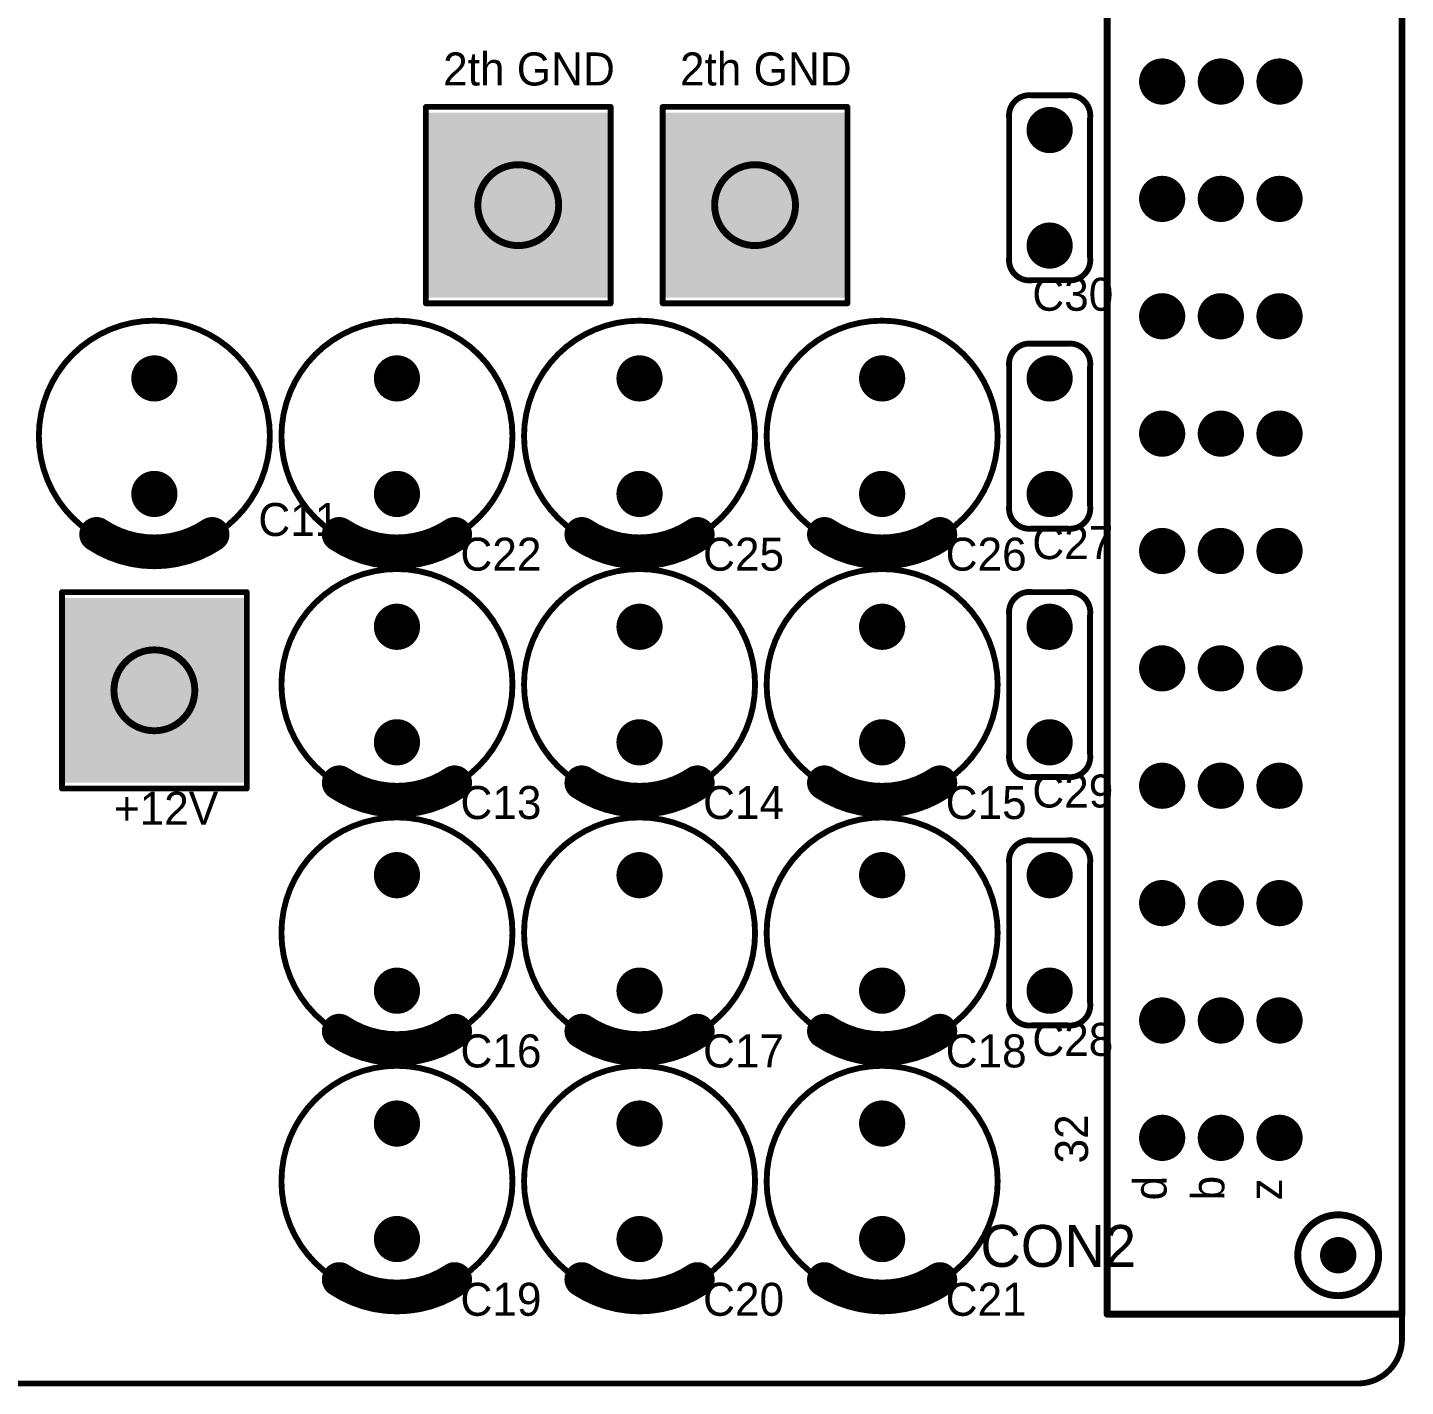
# Model space of a CAD drawing. Extents: x -5 to 220, y 0 to 100.
# Drawn here: x 160.5 to 220.2, y -0.1 to 58.7 of the extents above; entities that cross this region are included whole.
import ezdxf
from ezdxf.enums import TextEntityAlignment as Align

# ---------------------------------------------------------------- set-up
doc = ezdxf.new("R2010")
doc.units = 0
doc.header["$MEASUREMENT"] = 0
for name, color, linetype in [('2DLINES_1', 2, 'Continuous'), ('BOARD_OUTLINE', 1, 'Continuous'), ('COMP_OUTLINE_TOP', 4, 'Continuous'), ('PADLAYER_BOTTOM', 8, 'Continuous'), ('PADLAYER_TOP', 7, 'Continuous'), ('TEXT_1', 3, 'Continuous'), ('TOOL_TOP', 5, 'Continuous')]:
    doc.layers.add(name, color=color, linetype=linetype)

msp = doc.modelspace()

# ---------------------------------------------------------------- linework, layer by layer
at = {"layer": '2DLINES_1', "const_width": 0.25}
for points in [[(185.75, 55.25), (177.75, 55.25)], [(177.75, 55.25), (177.75, 46.75)], [(185.75, 46.75), (185.75, 55.25)], [(196, 55.25), (188, 55.25)], [(188, 55.25), (188, 46.75)], [(196, 46.75), (196, 55.25)], [(177.75, 46.75), (185.75, 46.75)], [(188, 46.75), (196, 46.75)], [(170, 34.25), (162, 34.25)], [(162, 34.25), (162, 25.75)], [(170, 25.75), (170, 34.25)], [(162, 25.75), (170, 25.75)]]:
    msp.add_lwpolyline(points, dxfattribs=at)
at = {"layer": '2DLINES_1', "const_width": 0.125}
for points in [[(177.6875, 55.25, 1), (177.8125, 55.25, 1)], [(177.6875, 55.25, 1), (177.8125, 55.25, 1)], [(185.6875, 55.25, 1), (185.8125, 55.25, 1)], [(185.6875, 55.25, 1), (185.8125, 55.25, 1)], [(187.9375, 55.25, 1), (188.0625, 55.25, 1)], [(187.9375, 55.25, 1), (188.0625, 55.25, 1)], [(195.9375, 55.25, 1), (196.0625, 55.25, 1)], [(195.9375, 55.25, 1), (196.0625, 55.25, 1)], [(177.6875, 46.75, 1), (177.8125, 46.75, 1)], [(177.6875, 46.75, 1), (177.8125, 46.75, 1)], [(185.6875, 46.75, 1), (185.8125, 46.75, 1)], [(185.6875, 46.75, 1), (185.8125, 46.75, 1)], [(187.9375, 46.75, 1), (188.0625, 46.75, 1)], [(187.9375, 46.75, 1), (188.0625, 46.75, 1)], [(195.9375, 46.75, 1), (196.0625, 46.75, 1)], [(195.9375, 46.75, 1), (196.0625, 46.75, 1)], [(161.9375, 34.25, 1), (162.0625, 34.25, 1)], [(161.9375, 34.25, 1), (162.0625, 34.25, 1)], [(169.9375, 34.25, 1), (170.0625, 34.25, 1)], [(169.9375, 34.25, 1), (170.0625, 34.25, 1)], [(161.9375, 25.75, 1), (162.0625, 25.75, 1)], [(161.9375, 25.75, 1), (162.0625, 25.75, 1)], [(169.9375, 25.75, 1), (170.0625, 25.75, 1)], [(169.9375, 25.75, 1), (170.0625, 25.75, 1)]]:
    msp.add_lwpolyline(points, format="xyb", close=True, dxfattribs=at)
at = {"layer": 'BOARD_OUTLINE', "const_width": 0.254}
for points in [[(220, 98), (220, 2, -0.010909)], [(220.00183, 1.91633, -0.427052), (218, 0)], [(220, 2, -0.010909), (220.00183, 1.91633, -0.427052)], [(218, 0), (2, 0, -0.427052)]]:
    msp.add_lwpolyline(points, format="xyb", dxfattribs=at)
at = {"layer": 'BOARD_OUTLINE', "const_width": 0.127}
for points in [[(219.9365, 2, 1), (220.0635, 2, 1)], [(219.9365, 2, 1), (220.0635, 2, 1)], [(219.93833, 1.91633, 1), (220.06533, 1.91633, 1)], [(219.93833, 1.91633, 1), (220.06533, 1.91633, 1)], [(217.9365, 0, 1), (218.0635, 0, 1)], [(217.9365, 0, 1), (218.0635, 0, 1)]]:
    msp.add_lwpolyline(points, format="xyb", close=True, dxfattribs=at)
at = {"layer": 'COMP_OUTLINE_TOP'}
for points, const_width in [([(207.24, 3), (207.24003, 97)], 0.3), ([(220.00003, 97), (220, 3)], 0.3), ([(203, 48.75), (203, 54.75)], 0.254), ([(206.5, 44), (206.5, 38)], 0.254), ([(203, 27.25), (203, 33.25)], 0.254), ([(206.5, 22.5), (206.5, 16.5)], 0.254), ([(220, 3), (207.24, 3)], 0.3)]:
    msp.add_lwpolyline(points, dxfattribs=dict(at, const_width=const_width))
for points, const_width in [([(203, 54.75, -0.456412), (203.875, 55.75888, -0.035489)], 0.254), ([(203.875, 55.75888, -0.035489), (204, 55.75)], 0.254), ([(204, 55.75), (205.5, 55.75, -0.035489)], 0.254), ([(205.5, 55.75, -0.035489), (205.625, 55.75888, -0.456412)], 0.254), ([(205.625, 55.75888, -0.456412), (206.5, 54.75)], 0.254), ([(206.5, 54.75), (206.5, 48.75, -0.456412)], 0.254), ([(203.875, 47.74112, -0.456412), (203, 48.75)], 0.254), ([(206.5, 48.75, -0.456412), (205.625, 47.74112, -0.035489)], 0.254), ([(204, 47.75, -0.035489), (203.875, 47.74112, -0.456412)], 0.254), ([(205.5, 47.75), (204, 47.75, -0.035489)], 0.254), ([(205.625, 47.74112, -0.035489), (205.5, 47.75)], 0.254), ([(161, 41, 1), (171, 41, 1), (161, 41)], 0.254), ([(171.5, 41, 1), (181.5, 41, 1), (171.5, 41)], 0.254), ([(182, 41, 1), (192, 41, 1), (182, 41)], 0.254), ([(192.5, 41, 1), (202.5, 41, 1), (192.5, 41)], 0.254), ([(203, 44, -0.456412), (203.875, 45.00888, -0.035489)], 0.254), ([(203.875, 45.00888, -0.035489), (204, 45)], 0.254), ([(204, 45), (205.5, 45, -0.035489)], 0.254), ([(205.5, 45, -0.035489), (205.625, 45.00888, -0.456412)], 0.254), ([(205.625, 45.00888, -0.456412), (206.5, 44)], 0.254), ([(203, 38), (203, 44, -0.456412)], 0.254), ([(203.875, 36.99112, -0.456412), (203, 38)], 0.254), ([(206.5, 38, -0.456412), (205.625, 36.99112, -0.035489)], 0.254), ([(166, 35.99283, -0.148113), (163.5, 36.75)], 1.5), ([(168.5, 36.75, -0.148113), (166, 35.99283, -0.148113)], 1.5), ([(176.5, 35.99283, -0.148113), (174, 36.75)], 1.5), ([(179, 36.75, -0.148113), (176.5, 35.99283, -0.148113)], 1.5), ([(187, 35.99283, -0.148113), (184.5, 36.75)], 1.5), ([(189.5, 36.75, -0.148113), (187, 35.99283, -0.148113)], 1.5), ([(197.5, 35.99283, -0.148113), (195, 36.75)], 1.5), ([(200, 36.75, -0.148113), (197.5, 35.99283, -0.148113)], 1.5), ([(204, 37, -0.035489), (203.875, 36.99112, -0.456412)], 0.254), ([(205.5, 37), (204, 37, -0.035489)], 0.254), ([(205.625, 36.99112, -0.035489), (205.5, 37)], 0.254), ([(171.5, 30.25, 1), (181.5, 30.25, 1), (171.5, 30.25)], 0.254), ([(182, 30.25, 1), (192, 30.25, 1), (182, 30.25)], 0.254), ([(192.5, 30.25, 1), (202.5, 30.25, 1), (192.5, 30.25)], 0.254), ([(203, 33.25, -0.456412), (203.875, 34.25888, -0.035489)], 0.254), ([(203.875, 34.25888, -0.035489), (204, 34.25)], 0.254), ([(204, 34.25), (205.5, 34.25, -0.035489)], 0.254), ([(205.5, 34.25, -0.035489), (205.625, 34.25888, -0.456412)], 0.254), ([(205.625, 34.25888, -0.456412), (206.5, 33.25)], 0.254), ([(206.5, 33.25), (206.5, 27.25, -0.456412)], 0.254), ([(203.875, 26.24112, -0.456412), (203, 27.25)], 0.254), ([(206.5, 27.25, -0.456412), (205.625, 26.24112, -0.035489)], 0.254), ([(176.5, 25.24283, -0.148113), (174, 26)], 1.5), ([(179, 26, -0.148113), (176.5, 25.24283, -0.148113)], 1.5), ([(187, 25.24283, -0.148113), (184.5, 26)], 1.5), ([(189.5, 26, -0.148113), (187, 25.24283, -0.148113)], 1.5), ([(197.5, 25.24283, -0.148113), (195, 26)], 1.5), ([(200, 26, -0.148113), (197.5, 25.24283, -0.148113)], 1.5), ([(204, 26.25, -0.035489), (203.875, 26.24112, -0.456412)], 0.254), ([(205.5, 26.25), (204, 26.25, -0.035489)], 0.254), ([(205.625, 26.24112, -0.035489), (205.5, 26.25)], 0.254), ([(171.5, 19.5, 1), (181.5, 19.5, 1), (171.5, 19.5)], 0.254), ([(182, 19.5, 1), (192, 19.5, 1), (182, 19.5)], 0.254), ([(192.5, 19.5, 1), (202.5, 19.5, 1), (192.5, 19.5)], 0.254), ([(203, 22.5, -0.456412), (203.875, 23.50888, -0.035489)], 0.254), ([(203.875, 23.50888, -0.035489), (204, 23.5)], 0.254), ([(204, 23.5), (205.5, 23.5, -0.035489)], 0.254), ([(205.5, 23.5, -0.035489), (205.625, 23.50888, -0.456412)], 0.254), ([(205.625, 23.50888, -0.456412), (206.5, 22.5)], 0.254), ([(203, 16.5), (203, 22.5, -0.456412)], 0.254), ([(203.875, 15.49112, -0.456412), (203, 16.5)], 0.254), ([(206.5, 16.5, -0.456412), (205.625, 15.49112, -0.035489)], 0.254), ([(176.5, 14.49283, -0.148113), (174, 15.25)], 1.5), ([(179, 15.25, -0.148113), (176.5, 14.49283, -0.148113)], 1.5), ([(187, 14.49283, -0.148113), (184.5, 15.25)], 1.5), ([(189.5, 15.25, -0.148113), (187, 14.49283, -0.148113)], 1.5), ([(197.5, 14.49283, -0.148113), (195, 15.25)], 1.5), ([(200, 15.25, -0.148113), (197.5, 14.49283, -0.148113)], 1.5), ([(204, 15.5, -0.035489), (203.875, 15.49112, -0.456412)], 0.254), ([(205.5, 15.5), (204, 15.5, -0.035489)], 0.254), ([(205.625, 15.49112, -0.035489), (205.5, 15.5)], 0.254), ([(171.5, 8.75, 1), (181.5, 8.75, 1), (171.5, 8.75)], 0.254), ([(182, 8.75, 1), (192, 8.75, 1), (182, 8.75)], 0.254), ([(192.5, 8.75, 1), (202.5, 8.75, 1), (192.5, 8.75)], 0.254), ([(176.5, 3.74283, -0.148113), (174, 4.5)], 1.5), ([(179, 4.5, -0.148113), (176.5, 3.74283, -0.148113)], 1.5), ([(187, 3.74283, -0.148113), (184.5, 4.5)], 1.5), ([(189.5, 4.5, -0.148113), (187, 3.74283, -0.148113)], 1.5), ([(197.5, 3.74283, -0.148113), (195, 4.5)], 1.5), ([(200, 4.5, -0.148113), (197.5, 3.74283, -0.148113)], 1.5)]:
    msp.add_lwpolyline(points, format="xyb", dxfattribs=dict(at, const_width=const_width))
for points, const_width in [([(203.8115, 55.75888, 1), (203.9385, 55.75888, 1)], 0.127), ([(203.8115, 55.75888, 1), (203.9385, 55.75888, 1)], 0.127), ([(203.9365, 55.75, 1), (204.0635, 55.75, 1)], 0.127), ([(203.9365, 55.75, 1), (204.0635, 55.75, 1)], 0.127), ([(205.4365, 55.75, 1), (205.5635, 55.75, 1)], 0.127), ([(205.4365, 55.75, 1), (205.5635, 55.75, 1)], 0.127), ([(205.5615, 55.75888, 1), (205.6885, 55.75888, 1)], 0.127), ([(205.5615, 55.75888, 1), (205.6885, 55.75888, 1)], 0.127), ([(202.9365, 54.75, 1), (203.0635, 54.75, 1)], 0.127), ([(202.9365, 54.75, 1), (203.0635, 54.75, 1)], 0.127), ([(206.4365, 54.75, 1), (206.5635, 54.75, 1)], 0.127), ([(206.4365, 54.75, 1), (206.5635, 54.75, 1)], 0.127), ([(202.9365, 48.75, 1), (203.0635, 48.75, 1)], 0.127), ([(202.9365, 48.75, 1), (203.0635, 48.75, 1)], 0.127), ([(206.4365, 48.75, 1), (206.5635, 48.75, 1)], 0.127), ([(206.4365, 48.75, 1), (206.5635, 48.75, 1)], 0.127), ([(203.8115, 47.74112, 1), (203.9385, 47.74112, 1)], 0.127), ([(203.8115, 47.74112, 1), (203.9385, 47.74112, 1)], 0.127), ([(203.9365, 47.75, 1), (204.0635, 47.75, 1)], 0.127), ([(203.9365, 47.75, 1), (204.0635, 47.75, 1)], 0.127), ([(205.4365, 47.75, 1), (205.5635, 47.75, 1)], 0.127), ([(205.4365, 47.75, 1), (205.5635, 47.75, 1)], 0.127), ([(205.5615, 47.74112, 1), (205.6885, 47.74112, 1)], 0.127), ([(205.5615, 47.74112, 1), (205.6885, 47.74112, 1)], 0.127), ([(203.8115, 45.00888, 1), (203.9385, 45.00888, 1)], 0.127), ([(203.8115, 45.00888, 1), (203.9385, 45.00888, 1)], 0.127), ([(203.9365, 45, 1), (204.0635, 45, 1)], 0.127), ([(203.9365, 45, 1), (204.0635, 45, 1)], 0.127), ([(205.4365, 45, 1), (205.5635, 45, 1)], 0.127), ([(205.4365, 45, 1), (205.5635, 45, 1)], 0.127), ([(205.5615, 45.00888, 1), (205.6885, 45.00888, 1)], 0.127), ([(205.5615, 45.00888, 1), (205.6885, 45.00888, 1)], 0.127), ([(202.9365, 44, 1), (203.0635, 44, 1)], 0.127), ([(202.9365, 44, 1), (203.0635, 44, 1)], 0.127), ([(206.4365, 44, 1), (206.5635, 44, 1)], 0.127), ([(206.4365, 44, 1), (206.5635, 44, 1)], 0.127), ([(202.9365, 38, 1), (203.0635, 38, 1)], 0.127), ([(202.9365, 38, 1), (203.0635, 38, 1)], 0.127), ([(206.4365, 38, 1), (206.5635, 38, 1)], 0.127), ([(206.4365, 38, 1), (206.5635, 38, 1)], 0.127), ([(163.125, 36.75, 1), (163.875, 36.75, 1)], 0.75), ([(168.125, 36.75, 1), (168.875, 36.75, 1)], 0.75), ([(173.625, 36.75, 1), (174.375, 36.75, 1)], 0.75), ([(178.625, 36.75, 1), (179.375, 36.75, 1)], 0.75), ([(184.125, 36.75, 1), (184.875, 36.75, 1)], 0.75), ([(189.125, 36.75, 1), (189.875, 36.75, 1)], 0.75), ([(194.625, 36.75, 1), (195.375, 36.75, 1)], 0.75), ([(199.625, 36.75, 1), (200.375, 36.75, 1)], 0.75), ([(203.8115, 36.99112, 1), (203.9385, 36.99112, 1)], 0.127), ([(203.8115, 36.99112, 1), (203.9385, 36.99112, 1)], 0.127), ([(203.9365, 37, 1), (204.0635, 37, 1)], 0.127), ([(203.9365, 37, 1), (204.0635, 37, 1)], 0.127), ([(205.4365, 37, 1), (205.5635, 37, 1)], 0.127), ([(205.4365, 37, 1), (205.5635, 37, 1)], 0.127), ([(205.5615, 36.99112, 1), (205.6885, 36.99112, 1)], 0.127), ([(205.5615, 36.99112, 1), (205.6885, 36.99112, 1)], 0.127), ([(165.625, 35.99283, 1), (166.375, 35.99283, 1)], 0.75), ([(165.625, 35.99283, 1), (166.375, 35.99283, 1)], 0.75), ([(176.125, 35.99283, 1), (176.875, 35.99283, 1)], 0.75), ([(176.125, 35.99283, 1), (176.875, 35.99283, 1)], 0.75), ([(186.625, 35.99283, 1), (187.375, 35.99283, 1)], 0.75), ([(186.625, 35.99283, 1), (187.375, 35.99283, 1)], 0.75), ([(197.125, 35.99283, 1), (197.875, 35.99283, 1)], 0.75), ([(197.125, 35.99283, 1), (197.875, 35.99283, 1)], 0.75), ([(203.8115, 34.25888, 1), (203.9385, 34.25888, 1)], 0.127), ([(203.8115, 34.25888, 1), (203.9385, 34.25888, 1)], 0.127), ([(203.9365, 34.25, 1), (204.0635, 34.25, 1)], 0.127), ([(203.9365, 34.25, 1), (204.0635, 34.25, 1)], 0.127), ([(205.4365, 34.25, 1), (205.5635, 34.25, 1)], 0.127), ([(205.4365, 34.25, 1), (205.5635, 34.25, 1)], 0.127), ([(205.5615, 34.25888, 1), (205.6885, 34.25888, 1)], 0.127), ([(205.5615, 34.25888, 1), (205.6885, 34.25888, 1)], 0.127), ([(202.9365, 33.25, 1), (203.0635, 33.25, 1)], 0.127), ([(202.9365, 33.25, 1), (203.0635, 33.25, 1)], 0.127), ([(206.4365, 33.25, 1), (206.5635, 33.25, 1)], 0.127), ([(206.4365, 33.25, 1), (206.5635, 33.25, 1)], 0.127), ([(202.9365, 27.25, 1), (203.0635, 27.25, 1)], 0.127), ([(202.9365, 27.25, 1), (203.0635, 27.25, 1)], 0.127), ([(206.4365, 27.25, 1), (206.5635, 27.25, 1)], 0.127), ([(206.4365, 27.25, 1), (206.5635, 27.25, 1)], 0.127), ([(173.625, 26, 1), (174.375, 26, 1)], 0.75), ([(178.625, 26, 1), (179.375, 26, 1)], 0.75), ([(184.125, 26, 1), (184.875, 26, 1)], 0.75), ([(189.125, 26, 1), (189.875, 26, 1)], 0.75), ([(194.625, 26, 1), (195.375, 26, 1)], 0.75), ([(199.625, 26, 1), (200.375, 26, 1)], 0.75), ([(203.8115, 26.24112, 1), (203.9385, 26.24112, 1)], 0.127), ([(203.8115, 26.24112, 1), (203.9385, 26.24112, 1)], 0.127), ([(203.9365, 26.25, 1), (204.0635, 26.25, 1)], 0.127), ([(203.9365, 26.25, 1), (204.0635, 26.25, 1)], 0.127), ([(205.4365, 26.25, 1), (205.5635, 26.25, 1)], 0.127), ([(205.4365, 26.25, 1), (205.5635, 26.25, 1)], 0.127), ([(205.5615, 26.24112, 1), (205.6885, 26.24112, 1)], 0.127), ([(205.5615, 26.24112, 1), (205.6885, 26.24112, 1)], 0.127), ([(176.125, 25.24283, 1), (176.875, 25.24283, 1)], 0.75), ([(176.125, 25.24283, 1), (176.875, 25.24283, 1)], 0.75), ([(186.625, 25.24283, 1), (187.375, 25.24283, 1)], 0.75), ([(186.625, 25.24283, 1), (187.375, 25.24283, 1)], 0.75), ([(197.125, 25.24283, 1), (197.875, 25.24283, 1)], 0.75), ([(197.125, 25.24283, 1), (197.875, 25.24283, 1)], 0.75), ([(203.8115, 23.50888, 1), (203.9385, 23.50888, 1)], 0.127), ([(203.8115, 23.50888, 1), (203.9385, 23.50888, 1)], 0.127), ([(203.9365, 23.5, 1), (204.0635, 23.5, 1)], 0.127), ([(203.9365, 23.5, 1), (204.0635, 23.5, 1)], 0.127), ([(205.4365, 23.5, 1), (205.5635, 23.5, 1)], 0.127), ([(205.4365, 23.5, 1), (205.5635, 23.5, 1)], 0.127), ([(205.5615, 23.50888, 1), (205.6885, 23.50888, 1)], 0.127), ([(205.5615, 23.50888, 1), (205.6885, 23.50888, 1)], 0.127), ([(202.9365, 22.5, 1), (203.0635, 22.5, 1)], 0.127), ([(202.9365, 22.5, 1), (203.0635, 22.5, 1)], 0.127), ([(206.4365, 22.5, 1), (206.5635, 22.5, 1)], 0.127), ([(206.4365, 22.5, 1), (206.5635, 22.5, 1)], 0.127), ([(202.9365, 16.5, 1), (203.0635, 16.5, 1)], 0.127), ([(202.9365, 16.5, 1), (203.0635, 16.5, 1)], 0.127), ([(206.4365, 16.5, 1), (206.5635, 16.5, 1)], 0.127), ([(206.4365, 16.5, 1), (206.5635, 16.5, 1)], 0.127), ([(173.625, 15.25, 1), (174.375, 15.25, 1)], 0.75), ([(178.625, 15.25, 1), (179.375, 15.25, 1)], 0.75), ([(184.125, 15.25, 1), (184.875, 15.25, 1)], 0.75), ([(189.125, 15.25, 1), (189.875, 15.25, 1)], 0.75), ([(194.625, 15.25, 1), (195.375, 15.25, 1)], 0.75), ([(199.625, 15.25, 1), (200.375, 15.25, 1)], 0.75), ([(203.8115, 15.49112, 1), (203.9385, 15.49112, 1)], 0.127), ([(203.8115, 15.49112, 1), (203.9385, 15.49112, 1)], 0.127), ([(203.9365, 15.5, 1), (204.0635, 15.5, 1)], 0.127), ([(203.9365, 15.5, 1), (204.0635, 15.5, 1)], 0.127), ([(205.4365, 15.5, 1), (205.5635, 15.5, 1)], 0.127), ([(205.4365, 15.5, 1), (205.5635, 15.5, 1)], 0.127), ([(205.5615, 15.49112, 1), (205.6885, 15.49112, 1)], 0.127), ([(205.5615, 15.49112, 1), (205.6885, 15.49112, 1)], 0.127), ([(176.125, 14.49283, 1), (176.875, 14.49283, 1)], 0.75), ([(176.125, 14.49283, 1), (176.875, 14.49283, 1)], 0.75), ([(186.625, 14.49283, 1), (187.375, 14.49283, 1)], 0.75), ([(186.625, 14.49283, 1), (187.375, 14.49283, 1)], 0.75), ([(197.125, 14.49283, 1), (197.875, 14.49283, 1)], 0.75), ([(197.125, 14.49283, 1), (197.875, 14.49283, 1)], 0.75), ([(173.625, 4.5, 1), (174.375, 4.5, 1)], 0.75), ([(178.625, 4.5, 1), (179.375, 4.5, 1)], 0.75), ([(184.125, 4.5, 1), (184.875, 4.5, 1)], 0.75), ([(189.125, 4.5, 1), (189.875, 4.5, 1)], 0.75), ([(194.625, 4.5, 1), (195.375, 4.5, 1)], 0.75), ([(199.625, 4.5, 1), (200.375, 4.5, 1)], 0.75), ([(176.125, 3.74283, 1), (176.875, 3.74283, 1)], 0.75), ([(176.125, 3.74283, 1), (176.875, 3.74283, 1)], 0.75), ([(186.625, 3.74283, 1), (187.375, 3.74283, 1)], 0.75), ([(186.625, 3.74283, 1), (187.375, 3.74283, 1)], 0.75), ([(197.125, 3.74283, 1), (197.875, 3.74283, 1)], 0.75), ([(197.125, 3.74283, 1), (197.875, 3.74283, 1)], 0.75), ([(207.165, 3, 1), (207.315, 3, 1)], 0.15), ([(207.165, 3, 1), (207.315, 3, 1)], 0.15), ([(219.925, 3, 1), (220.075, 3, 1)], 0.15), ([(219.925, 3, 1), (220.075, 3, 1)], 0.15)]:
    msp.add_lwpolyline(points, format="xyb", close=True, dxfattribs=dict(at, const_width=const_width))
at = {"layer": 'PADLAYER_BOTTOM'}
for points, const_width in [([(209.12002, 56.35, 1), (210.12002, 56.35, 1)], 1), ([(211.66002, 56.35, 1), (212.66002, 56.35, 1)], 1), ([(214.20002, 56.35, 1), (215.20002, 56.35, 1)], 1), ([(204.25, 54.25, 1), (205.25, 54.25, 1)], 1), ([(209.12002, 51.27, 1), (210.12002, 51.27, 1)], 1), ([(211.66002, 51.27, 1), (212.66002, 51.27, 1)], 1), ([(214.20002, 51.27, 1), (215.20002, 51.27, 1)], 1), ([(204.25, 49.25, 1), (205.25, 49.25, 1)], 1), ([(209.12002, 46.19, 1), (210.12002, 46.19, 1)], 1), ([(211.66002, 46.19, 1), (212.66002, 46.19, 1)], 1), ([(214.20002, 46.19, 1), (215.20002, 46.19, 1)], 1), ([(165.5, 43.5, 1), (166.5, 43.5, 1)], 1), ([(176, 43.5, 1), (177, 43.5, 1)], 1), ([(186.5, 43.5, 1), (187.5, 43.5, 1)], 1), ([(197, 43.5, 1), (198, 43.5, 1)], 1), ([(204.25, 43.5, 1), (205.25, 43.5, 1)], 1), ([(209.12002, 41.11, 1), (210.12002, 41.11, 1)], 1), ([(211.66002, 41.11, 1), (212.66002, 41.11, 1)], 1), ([(214.20002, 41.11, 1), (215.20002, 41.11, 1)], 1), ([(165.5, 38.5, 1), (166.5, 38.5, 1)], 1), ([(176, 38.5, 1), (177, 38.5, 1)], 1), ([(186.5, 38.5, 1), (187.5, 38.5, 1)], 1), ([(197, 38.5, 1), (198, 38.5, 1)], 1), ([(204.25, 38.5, 1), (205.25, 38.5, 1)], 1), ([(209.12002, 36.03, 1), (210.12002, 36.03, 1)], 1), ([(211.66002, 36.03, 1), (212.66002, 36.03, 1)], 1), ([(214.20002, 36.03, 1), (215.20002, 36.03, 1)], 1), ([(176, 32.75, 1), (177, 32.75, 1)], 1), ([(186.5, 32.75, 1), (187.5, 32.75, 1)], 1), ([(197, 32.75, 1), (198, 32.75, 1)], 1), ([(204.25, 32.75, 1), (205.25, 32.75, 1)], 1), ([(209.12001, 30.95, 1), (210.12001, 30.95, 1)], 1), ([(211.66001, 30.95, 1), (212.66001, 30.95, 1)], 1), ([(214.20001, 30.95, 1), (215.20001, 30.95, 1)], 1), ([(176, 27.75, 1), (177, 27.75, 1)], 1), ([(186.5, 27.75, 1), (187.5, 27.75, 1)], 1), ([(197, 27.75, 1), (198, 27.75, 1)], 1), ([(204.25, 27.75, 1), (205.25, 27.75, 1)], 1), ([(209.12001, 25.87, 1), (210.12001, 25.87, 1)], 1), ([(211.66001, 25.87, 1), (212.66001, 25.87, 1)], 1), ([(214.20001, 25.87, 1), (215.20001, 25.87, 1)], 1), ([(176, 22, 1), (177, 22, 1)], 1), ([(186.5, 22, 1), (187.5, 22, 1)], 1), ([(197, 22, 1), (198, 22, 1)], 1), ([(204.25, 22, 1), (205.25, 22, 1)], 1), ([(209.12001, 20.79, 1), (210.12001, 20.79, 1)], 1), ([(211.66001, 20.79, 1), (212.66001, 20.79, 1)], 1), ([(214.20001, 20.79, 1), (215.20001, 20.79, 1)], 1), ([(176, 17, 1), (177, 17, 1)], 1), ([(186.5, 17, 1), (187.5, 17, 1)], 1), ([(197, 17, 1), (198, 17, 1)], 1), ([(204.25, 17, 1), (205.25, 17, 1)], 1), ([(209.12001, 15.71, 1), (210.12001, 15.71, 1)], 1), ([(211.66001, 15.71, 1), (212.66001, 15.71, 1)], 1), ([(214.20001, 15.71, 1), (215.20001, 15.71, 1)], 1), ([(176, 11.25, 1), (177, 11.25, 1)], 1), ([(186.5, 11.25, 1), (187.5, 11.25, 1)], 1), ([(197, 11.25, 1), (198, 11.25, 1)], 1), ([(209.12001, 10.63, 1), (210.12001, 10.63, 1)], 1), ([(211.66001, 10.63, 1), (212.66001, 10.63, 1)], 1), ([(214.20001, 10.63, 1), (215.20001, 10.63, 1)], 1), ([(176, 6.25, 1), (177, 6.25, 1)], 1), ([(186.5, 6.25, 1), (187.5, 6.25, 1)], 1), ([(197, 6.25, 1), (198, 6.25, 1)], 1), ([(216.84631, 5.55, 1), (217.63371, 5.55, 1)], 0.7874)]:
    msp.add_lwpolyline(points, format="xyb", close=True, dxfattribs=dict(at, const_width=const_width))
for points in [[(177.75, 47), (185.75, 47), (177.75, 55), (185.75, 55)], [(188, 47), (196, 47), (188, 55), (196, 55)], [(162, 26), (170, 26), (162, 34), (170, 34)]]:
    msp.add_solid(points, dxfattribs=at)
at = {"layer": 'PADLAYER_TOP'}
for points, const_width in [([(209.12002, 56.35, 1), (210.12002, 56.35, 1)], 1), ([(211.66002, 56.35, 1), (212.66002, 56.35, 1)], 1), ([(214.20002, 56.35, 1), (215.20002, 56.35, 1)], 1), ([(204.25, 54.25, 1), (205.25, 54.25, 1)], 1), ([(209.12002, 51.27, 1), (210.12002, 51.27, 1)], 1), ([(211.66002, 51.27, 1), (212.66002, 51.27, 1)], 1), ([(214.20002, 51.27, 1), (215.20002, 51.27, 1)], 1), ([(204.25, 49.25, 1), (205.25, 49.25, 1)], 1), ([(209.12002, 46.19, 1), (210.12002, 46.19, 1)], 1), ([(211.66002, 46.19, 1), (212.66002, 46.19, 1)], 1), ([(214.20002, 46.19, 1), (215.20002, 46.19, 1)], 1), ([(165.5, 43.5, 1), (166.5, 43.5, 1)], 1), ([(176, 43.5, 1), (177, 43.5, 1)], 1), ([(186.5, 43.5, 1), (187.5, 43.5, 1)], 1), ([(197, 43.5, 1), (198, 43.5, 1)], 1), ([(204.25, 43.5, 1), (205.25, 43.5, 1)], 1), ([(209.12002, 41.11, 1), (210.12002, 41.11, 1)], 1), ([(211.66002, 41.11, 1), (212.66002, 41.11, 1)], 1), ([(214.20002, 41.11, 1), (215.20002, 41.11, 1)], 1), ([(165.5, 38.5, 1), (166.5, 38.5, 1)], 1), ([(176, 38.5, 1), (177, 38.5, 1)], 1), ([(186.5, 38.5, 1), (187.5, 38.5, 1)], 1), ([(197, 38.5, 1), (198, 38.5, 1)], 1), ([(204.25, 38.5, 1), (205.25, 38.5, 1)], 1), ([(209.12002, 36.03, 1), (210.12002, 36.03, 1)], 1), ([(211.66002, 36.03, 1), (212.66002, 36.03, 1)], 1), ([(214.20002, 36.03, 1), (215.20002, 36.03, 1)], 1), ([(176, 32.75, 1), (177, 32.75, 1)], 1), ([(186.5, 32.75, 1), (187.5, 32.75, 1)], 1), ([(197, 32.75, 1), (198, 32.75, 1)], 1), ([(204.25, 32.75, 1), (205.25, 32.75, 1)], 1), ([(209.12001, 30.95, 1), (210.12001, 30.95, 1)], 1), ([(211.66001, 30.95, 1), (212.66001, 30.95, 1)], 1), ([(214.20001, 30.95, 1), (215.20001, 30.95, 1)], 1), ([(176, 27.75, 1), (177, 27.75, 1)], 1), ([(186.5, 27.75, 1), (187.5, 27.75, 1)], 1), ([(197, 27.75, 1), (198, 27.75, 1)], 1), ([(204.25, 27.75, 1), (205.25, 27.75, 1)], 1), ([(209.12001, 25.87, 1), (210.12001, 25.87, 1)], 1), ([(211.66001, 25.87, 1), (212.66001, 25.87, 1)], 1), ([(214.20001, 25.87, 1), (215.20001, 25.87, 1)], 1), ([(176, 22, 1), (177, 22, 1)], 1), ([(186.5, 22, 1), (187.5, 22, 1)], 1), ([(197, 22, 1), (198, 22, 1)], 1), ([(204.25, 22, 1), (205.25, 22, 1)], 1), ([(209.12001, 20.79, 1), (210.12001, 20.79, 1)], 1), ([(211.66001, 20.79, 1), (212.66001, 20.79, 1)], 1), ([(214.20001, 20.79, 1), (215.20001, 20.79, 1)], 1), ([(176, 17, 1), (177, 17, 1)], 1), ([(186.5, 17, 1), (187.5, 17, 1)], 1), ([(197, 17, 1), (198, 17, 1)], 1), ([(204.25, 17, 1), (205.25, 17, 1)], 1), ([(209.12001, 15.71, 1), (210.12001, 15.71, 1)], 1), ([(211.66001, 15.71, 1), (212.66001, 15.71, 1)], 1), ([(214.20001, 15.71, 1), (215.20001, 15.71, 1)], 1), ([(176, 11.25, 1), (177, 11.25, 1)], 1), ([(186.5, 11.25, 1), (187.5, 11.25, 1)], 1), ([(197, 11.25, 1), (198, 11.25, 1)], 1), ([(209.12001, 10.63, 1), (210.12001, 10.63, 1)], 1), ([(211.66001, 10.63, 1), (212.66001, 10.63, 1)], 1), ([(214.20001, 10.63, 1), (215.20001, 10.63, 1)], 1), ([(176, 6.25, 1), (177, 6.25, 1)], 1), ([(186.5, 6.25, 1), (187.5, 6.25, 1)], 1), ([(197, 6.25, 1), (198, 6.25, 1)], 1), ([(216.84631, 5.55, 1), (217.63371, 5.55, 1)], 0.7874)]:
    msp.add_lwpolyline(points, format="xyb", close=True, dxfattribs=dict(at, const_width=const_width))
for points in [[(177.75, 47), (185.75, 47), (177.75, 55), (185.75, 55)], [(188, 47), (196, 47), (188, 55), (196, 55)], [(162, 26), (170, 26), (162, 34), (170, 34)]]:
    msp.add_solid(points, dxfattribs=at)
at = {"layer": 'TOOL_TOP'}
for points, const_width in [([(209.07002, 56.35, 1), (210.17002, 56.35, 1), (209.07002, 56.35)], 0.3), ([(211.61002, 56.35, 1), (212.71002, 56.35, 1), (211.61002, 56.35)], 0.3), ([(214.15002, 56.35, 1), (215.25002, 56.35, 1), (214.15002, 56.35)], 0.3), ([(204.2, 54.25, 1), (205.3, 54.25, 1), (204.2, 54.25)], 0.254), ([(180, 51, 1), (183.5, 51, 1), (180, 51)], 0.3), ([(190.25, 51, 1), (193.75, 51, 1), (190.25, 51)], 0.3), ([(209.07002, 51.27, 1), (210.17002, 51.27, 1), (209.07002, 51.27)], 0.3), ([(211.61002, 51.27, 1), (212.71002, 51.27, 1), (211.61002, 51.27)], 0.3), ([(214.15002, 51.27, 1), (215.25002, 51.27, 1), (214.15002, 51.27)], 0.3), ([(204.2, 49.25, 1), (205.3, 49.25, 1), (204.2, 49.25)], 0.254), ([(209.07002, 46.19, 1), (210.17002, 46.19, 1), (209.07002, 46.19)], 0.3), ([(211.61002, 46.19, 1), (212.71002, 46.19, 1), (211.61002, 46.19)], 0.3), ([(214.15002, 46.19, 1), (215.25002, 46.19, 1), (214.15002, 46.19)], 0.3), ([(165.45, 43.5, 1), (166.55, 43.5, 1), (165.45, 43.5)], 0.254), ([(175.95, 43.5, 1), (177.05, 43.5, 1), (175.95, 43.5)], 0.254), ([(186.45, 43.5, 1), (187.55, 43.5, 1), (186.45, 43.5)], 0.254), ([(196.95, 43.5, 1), (198.05, 43.5, 1), (196.95, 43.5)], 0.254), ([(204.2, 43.5, 1), (205.3, 43.5, 1), (204.2, 43.5)], 0.254), ([(209.07002, 41.11, 1), (210.17002, 41.11, 1), (209.07002, 41.11)], 0.3), ([(211.61002, 41.11, 1), (212.71002, 41.11, 1), (211.61002, 41.11)], 0.3), ([(214.15002, 41.11, 1), (215.25002, 41.11, 1), (214.15002, 41.11)], 0.3), ([(165.45, 38.5, 1), (166.55, 38.5, 1), (165.45, 38.5)], 0.254), ([(175.95, 38.5, 1), (177.05, 38.5, 1), (175.95, 38.5)], 0.254), ([(186.45, 38.5, 1), (187.55, 38.5, 1), (186.45, 38.5)], 0.254), ([(196.95, 38.5, 1), (198.05, 38.5, 1), (196.95, 38.5)], 0.254), ([(204.2, 38.5, 1), (205.3, 38.5, 1), (204.2, 38.5)], 0.254), ([(209.07002, 36.03, 1), (210.17002, 36.03, 1), (209.07002, 36.03)], 0.3), ([(211.61002, 36.03, 1), (212.71002, 36.03, 1), (211.61002, 36.03)], 0.3), ([(214.15002, 36.03, 1), (215.25002, 36.03, 1), (214.15002, 36.03)], 0.3), ([(175.95, 32.75, 1), (177.05, 32.75, 1), (175.95, 32.75)], 0.254), ([(186.45, 32.75, 1), (187.55, 32.75, 1), (186.45, 32.75)], 0.254), ([(196.95, 32.75, 1), (198.05, 32.75, 1), (196.95, 32.75)], 0.254), ([(204.2, 32.75, 1), (205.3, 32.75, 1), (204.2, 32.75)], 0.254), ([(164.25, 30, 1), (167.75, 30, 1), (164.25, 30)], 0.3), ([(209.07001, 30.95, 1), (210.17001, 30.95, 1), (209.07001, 30.95)], 0.3), ([(211.61001, 30.95, 1), (212.71001, 30.95, 1), (211.61001, 30.95)], 0.3), ([(214.15001, 30.95, 1), (215.25001, 30.95, 1), (214.15001, 30.95)], 0.3), ([(175.95, 27.75, 1), (177.05, 27.75, 1), (175.95, 27.75)], 0.254), ([(186.45, 27.75, 1), (187.55, 27.75, 1), (186.45, 27.75)], 0.254), ([(196.95, 27.75, 1), (198.05, 27.75, 1), (196.95, 27.75)], 0.254), ([(204.2, 27.75, 1), (205.3, 27.75, 1), (204.2, 27.75)], 0.254), ([(209.07001, 25.87, 1), (210.17001, 25.87, 1), (209.07001, 25.87)], 0.3), ([(211.61001, 25.87, 1), (212.71001, 25.87, 1), (211.61001, 25.87)], 0.3), ([(214.15001, 25.87, 1), (215.25001, 25.87, 1), (214.15001, 25.87)], 0.3), ([(175.95, 22, 1), (177.05, 22, 1), (175.95, 22)], 0.254), ([(186.45, 22, 1), (187.55, 22, 1), (186.45, 22)], 0.254), ([(196.95, 22, 1), (198.05, 22, 1), (196.95, 22)], 0.254), ([(204.2, 22, 1), (205.3, 22, 1), (204.2, 22)], 0.254), ([(209.07001, 20.79, 1), (210.17001, 20.79, 1), (209.07001, 20.79)], 0.3), ([(211.61001, 20.79, 1), (212.71001, 20.79, 1), (211.61001, 20.79)], 0.3), ([(214.15001, 20.79, 1), (215.25001, 20.79, 1), (214.15001, 20.79)], 0.3), ([(175.95, 17, 1), (177.05, 17, 1), (175.95, 17)], 0.254), ([(186.45, 17, 1), (187.55, 17, 1), (186.45, 17)], 0.254), ([(196.95, 17, 1), (198.05, 17, 1), (196.95, 17)], 0.254), ([(204.2, 17, 1), (205.3, 17, 1), (204.2, 17)], 0.254), ([(209.07001, 15.71, 1), (210.17001, 15.71, 1), (209.07001, 15.71)], 0.3), ([(211.61001, 15.71, 1), (212.71001, 15.71, 1), (211.61001, 15.71)], 0.3), ([(214.15001, 15.71, 1), (215.25001, 15.71, 1), (214.15001, 15.71)], 0.3), ([(175.95, 11.25, 1), (177.05, 11.25, 1), (175.95, 11.25)], 0.254), ([(186.45, 11.25, 1), (187.55, 11.25, 1), (186.45, 11.25)], 0.254), ([(196.95, 11.25, 1), (198.05, 11.25, 1), (196.95, 11.25)], 0.254), ([(209.07001, 10.63, 1), (210.17001, 10.63, 1), (209.07001, 10.63)], 0.3), ([(211.61001, 10.63, 1), (212.71001, 10.63, 1), (211.61001, 10.63)], 0.3), ([(214.15001, 10.63, 1), (215.25001, 10.63, 1), (214.15001, 10.63)], 0.3), ([(215.49001, 5.55, 1), (218.99001, 5.55, 1), (215.49001, 5.55)], 0.3), ([(175.95, 6.25, 1), (177.05, 6.25, 1), (175.95, 6.25)], 0.254), ([(186.45, 6.25, 1), (187.55, 6.25, 1), (186.45, 6.25)], 0.254), ([(196.95, 6.25, 1), (198.05, 6.25, 1), (196.95, 6.25)], 0.254)]:
    msp.add_lwpolyline(points, format="xyb", dxfattribs=dict(at, const_width=const_width))

# ---------------------------------------------------------------- texts
at = {"layer": 'TEXT_1'}
for s, p in [('2th GND', (178.5, 55.75)), ('2th GND', (188.75, 55.75)), ('+12V', (164.25, 23.75))]:
    msp.add_text(s, height=1.42858, dxfattribs=at).set_placement(p, align=Align.BOTTOM_LEFT)
for s, height, rotation, p in [('C30', 1.42858, 359.999982, (204, 46)), ('C11', 1.42858, 359.999982, (170.5, 36.25)), ('C27', 1.42858, 359.999983, (204, 35.25)), ('C22', 1.42858, 359.999982, (179.25, 34.75)), ('C25', 1.42858, 359.999982, (189.75, 34.75)), ('C26', 1.42858, 359.999982, (200.25, 34.75)), ('C29', 1.42858, 359.999982, (204, 24.5)), ('C13', 1.42858, 359.999982, (179.25, 24)), ('C14', 1.42858, 359.999982, (189.75, 24)), ('C15', 1.42858, 359.999982, (200.25, 24)), ('C28', 1.42858, 359.999983, (204, 13.75)), ('C16', 1.42858, 359.999982, (179.25, 13.25)), ('C17', 1.42858, 359.999982, (189.75, 13.25)), ('C18', 1.42858, 359.999982, (200.25, 13.25)), ('32', 1.42858, 89.999982, (206.84001, 9.523)), ('d', 1.42858, 89.999982, (210.24001, 7.923)), ('b', 1.42858, 89.999982, (212.74001, 7.923)), ('z', 1.42858, 89.999982, (215.24001, 7.923)), ('CON2', 1.814296, 359.999983, (201.75001, 4.50001)), ('C19', 1.42858, 359.999982, (179.25, 2.5)), ('C20', 1.42858, 359.999982, (189.75, 2.5)), ('C21', 1.42858, 359.999982, (200.25, 2.5))]:
    msp.add_text(s, height=height, rotation=rotation, dxfattribs=at).set_placement(p, align=Align.BOTTOM_LEFT)

doc.saveas('drawing.dxf')
